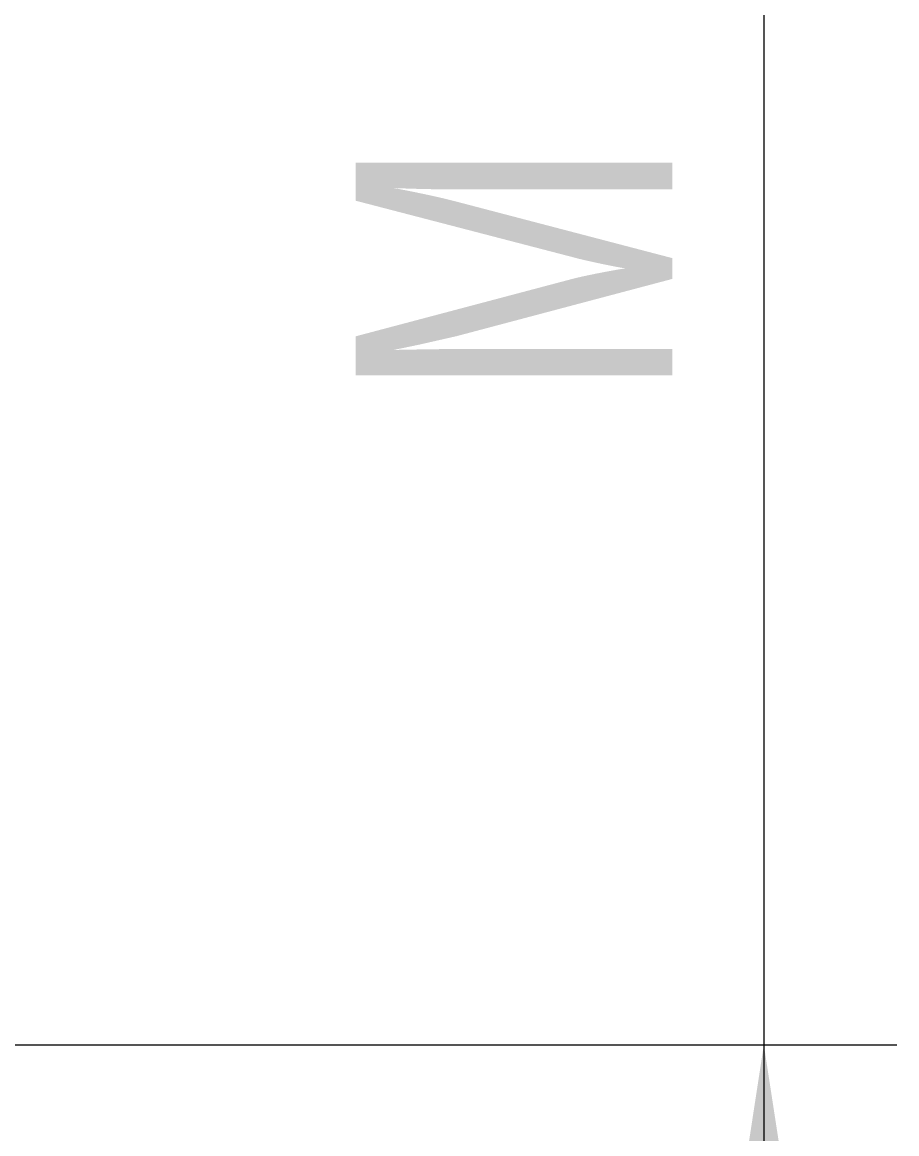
# Model space of a CAD drawing. Header units: millimetres. Extents: x 2 to 418, y 2 to 295.
# Drawn here: x 393.12 to 399.7, y 218.55 to 226.91 of the extents above; entities that cross this region are included whole.
import ezdxf

# ---------------------------------------------------------------- set-up
doc = ezdxf.new("R2010")
doc.units = ezdxf.units.MM
doc.styles.add('SLDTEXTSTYLE0', font='TXT', dxfattribs={"width": 0.75})
doc.dimstyles.new('SLDDIMSTYLE2', dxfattribs={"dimtxt": 2.38125, "dimasz": 3.302, "dimexe": 0, "dimexo": 0.0625, "dimgap": 0.595312, "dimtad": 1, "dimdec": 0, "dimlfac": 0.5, "dimrnd": 1e-09, "dimzin": 12, "dimdsep": 46, "dimtxsty": 'SLDTEXTSTYLE0', "dimsah": 1, "dimcen": 0.09, "dimadec": 0, "dimazin": 3, "dimtfac": 1, "dimtdec": 0, "dimtmove": 0, "dimatfit": 0, "dimfxl": 0, "dimfrac": 2, "dimtolj": 1, "dimtzin": 12, "dimarcsym": 0})

# ---------------------------------------------------------------- blocks, each defined once
blk = doc.blocks.new('_D_15')
at = {"color": 7, "linetype": 'Continuous', "lineweight": 18}
for p, q in [((398.7007, 234.8908), (398.7007, 241.2408)), ((343.9687, 234.8908), (399.7007, 234.8908)), ((398.7007, 234.8908), (398.7007, 219.2156)), ((343.9687, 219.2156), (399.7007, 219.2156)), ((398.7007, 219.2156), (398.7007, 212.8656))]:
    blk.add_line(p, q, dxfattribs=at)
for points in [[(398.7007, 234.8908), (399.2087, 238.1928), (398.1927, 238.1928)], [(398.7007, 219.2156), (398.1927, 215.9136), (399.2087, 215.9136)]]:
    blk.add_solid(points, dxfattribs=at)
at = {"color": 7, "linetype": 'Continuous', "lineweight": 18, "char_height": 2.3813, "attachment_point": 1, "rotation": 90, "style": 'SLDTEXTSTYLE0'}
for s, insert in [('8', (395.6311, 226.9749)), ('M', (395.6311, 224.0557))]:
    blk.add_mtext(s, dxfattribs=dict(at, insert=insert))

msp = doc.modelspace()

# ---------------------------------------------------------------- dimensions: what is measured, and where the dimension line sits
at = {"color": 7, "linetype": 'Continuous', "lineweight": 18}
dim = msp.add_linear_dim(base=(398.7007, 219.2156), p1=(342.9687, 234.8908), p2=(342.9687, 219.2156), angle=90, text='M<>', dimstyle='SLDDIMSTYLE2', dxfattribs=at)
dim.commit()
dim.dimension.update_dxf_attribs({"geometry": '_D_15', "text_midpoint": (398.7007, 226.395), "dimtype": 160})

doc.saveas('drawing.dxf')
